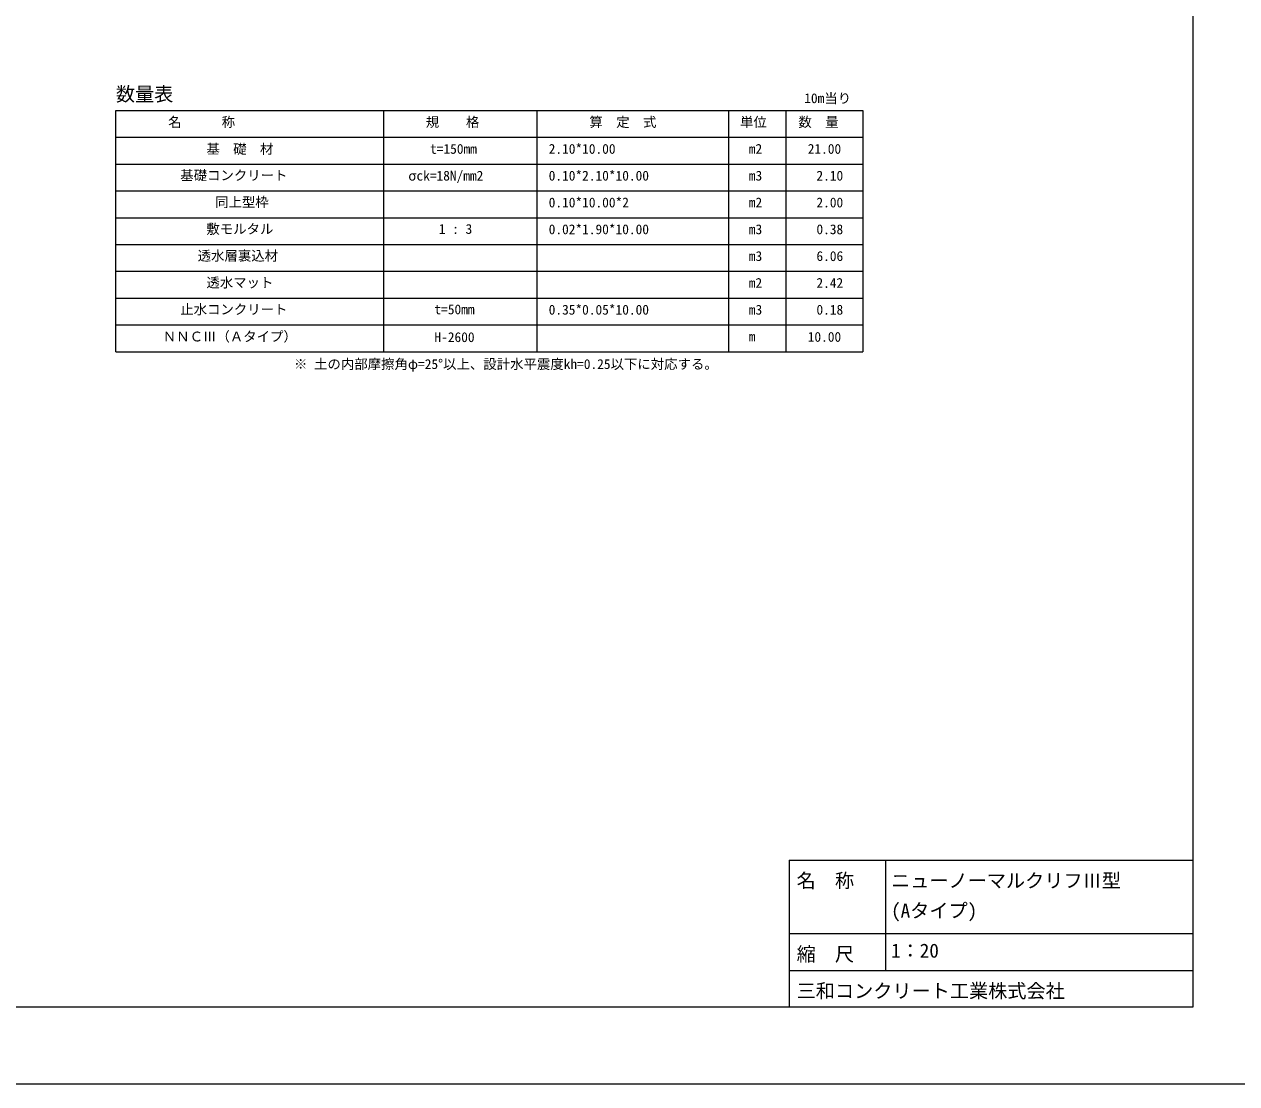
# Model space of a CAD drawing. Units: millimetres, scale not verified. Extents: x -252 to 252048, y 18866 to 78266.
# Drawn here: x 135143 to 166798, y 18866 to 46532 of the extents above; entities that cross this region are included whole.
import ezdxf
from ezdxf.enums import TextEntityAlignment as Align

# ---------------------------------------------------------------- set-up
doc = ezdxf.new("R2010")
doc.units = ezdxf.units.MM
doc.header["$LTSCALE"] = 300
for name, color, linetype in [('D-MTR', 1, 'Continuous'), ('D-MTR-TXT', 1, 'Continuous'), ('D-TTL-TXT（文字）', 1, 'Continuous')]:
    doc.layers.add(name, color=color, linetype=linetype)
for name, color, linetype, lineweight in [('D-MTR-FRAM', 7, 'Continuous', 18), ('D-TTL(外枠）', 2, 'Continuous', 18), ('DEFPOINTS_3', 7, 'Continuous', 18)]:
    doc.layers.add(name, color=color, linetype=linetype, lineweight=lineweight)
doc.styles.add('ＭＳ ゴシック', font='')
doc.styles.get('ＭＳ ゴシック').set_extended_font_data('MS Gothic')

msp = doc.modelspace()

# ---------------------------------------------------------------- linework, layer by layer
at = {"layer": 'D-MTR-FRAM'}
for p, q in [((137534.8, 44281.2), (157034.8, 44281.2)), ((137534.8, 37981.2), (137534.8, 44281.2)), ((144534.8, 37981.2), (144534.8, 44281.2)), ((148534.8, 37981.2), (148534.8, 44281.2)), ((153534.8, 37981.2), (153534.8, 44281.2)), ((155034.8, 37981.2), (155034.8, 44281.2)), ((155034.8, 37981.2), (155034.8, 44281.2)), ((157034.8, 44281.2), (157034.8, 37981.2)), ((137534.8, 43581.2), (157034.8, 43581.2)), ((137534.8, 42881.2), (157034.8, 42881.2)), ((137534.8, 42181.2), (157034.8, 42181.2)), ((137534.8, 41481.2), (157034.8, 41481.2)), ((137534.8, 40781.2), (157034.8, 40781.2)), ((137534.8, 40081.2), (157034.8, 40081.2)), ((137534.8, 39381.2), (157034.8, 39381.2)), ((137534.8, 38681.2), (157034.8, 38681.2)), ((137534.8, 37981.2), (157034.8, 37981.2))]:
    msp.add_line(p, q, dxfattribs=at)
at = {"layer": 'D-TTL(外枠）'}
for p, q in [((165648.2, 76266.3), (165648.2, 20866.3)), ((155114.7, 24706.3), (165648.2, 24706.3)), ((155114.7, 24706.3), (155114.7, 20866.3)), ((157625.8, 24706.3), (157625.8, 21826.3)), ((155114.7, 22786.3), (165648.2, 22786.3)), ((155114.7, 21826.3), (165648.2, 21826.3)), ((165648.2, 20866.3), (86148.2, 20866.3))]:
    msp.add_line(p, q, dxfattribs=at)
at = {"layer": 'DEFPOINTS_3'}
msp.add_line((83848.2, 18866.3), (167948.2, 18866.3), dxfattribs=at)

# ---------------------------------------------------------------- texts
at = {"layer": 'D-MTR', "style": 'ＭＳ ゴシック'}
msp.add_text('数量表', height=366.6, dxfattribs=at).set_placement((137534.8, 44414.6), align=Align.BOTTOM_LEFT)
at = {"layer": 'D-MTR-TXT', "style": 'ＭＳ ゴシック'}
for s, p in [('10m当り', (155507, 44394.6)), ('名\u3000\u3000\u3000称', (138897.8, 43772.6)), ('規\u3000\u3000格', (145625.2, 43772.6)), ('算\u3000定\u3000式', (149897.8, 43772.6)), ('単位', (153830, 43772.6)), ('数\u3000量', (155352.6, 43772.6)), ('基\u3000礎\u3000材', (139897.8, 43072.6)), ('t=150mm', (145738.9, 43072.6)), ('2.10*10.00', (148834.8, 43072.6)), ('m2', (154059.8, 43072.6)), ('21.00', (155597.8, 43072.6)), ('基礎コンクリート', (139215.5, 42381.6)), ('σck=18N/mm2', (145170.4, 42372.6)), ('0.10*2.10*10.00', (148834.8, 42372.6)), ('m3', (154059.8, 42372.6)), ('2.10', (155825.2, 42372.6)), ('同上型枠', (140125.2, 41681.6)), ('0.10*10.00*2', (148834.8, 41672.6)), ('m2', (154059.8, 41672.6)), ('2.00', (155825.2, 41672.6)), ('敷モルタル', (139897.8, 40981.6)), ('1 : 3', (145966.3, 40981.6)), ('0.02*1.90*10.00', (148834.8, 40972.6)), ('m3', (154059.8, 40972.6)), ('0.38', (155825.2, 40972.6)), ('透水層裏込材', (139670.4, 40281.6)), ('m3', (154059.8, 40272.6)), ('6.06', (155825.2, 40272.6)), ('透水マット', (139897.8, 39581.6)), ('m2', (154059.8, 39572.6)), ('2.42', (155825.2, 39572.6)), ('止水コンクリート', (139215.5, 38881.6)), ('t=50mm', (145852.6, 38881.6)), ('0.35*0.05*10.00', (148834.8, 38872.6)), ('m3', (154059.8, 38872.6)), ('0.18', (155825.2, 38872.6)), ('ＮＮＣⅢ（Ａタイプ）', (138760.7, 38172.6)), ('H-2600', (145852.6, 38156.2)), ('m', (154059.8, 38172.6)), ('10.00', (155597.8, 38163.7)), ('※ 土の内部摩擦角φ=25°以上、設計水平震度kh=0.25以下に対応する。', (142184.9, 37453))]:
    msp.add_text(s, height=256.6, dxfattribs=at).set_placement(p, align=Align.BOTTOM_LEFT)
at = {"layer": 'D-TTL-TXT（文字）', "style": 'ＭＳ ゴシック'}
for s, p in [('名\u3000称', (155307.8, 23877.6)), ('ニューノーマルクリフⅢ型', (157773.5, 23877.6)), ('(Aタイプ)', (157773.5, 23094.6)), ('縮\u3000尺', (155307.8, 21957.6)), ('1：20', (157773.5, 22049)), ('三和コンクリート工業株式会社', (155307.8, 20997.6))]:
    msp.add_text(s, height=366.6, dxfattribs=at).set_placement(p, align=Align.BOTTOM_LEFT)

doc.saveas('drawing.dxf')
